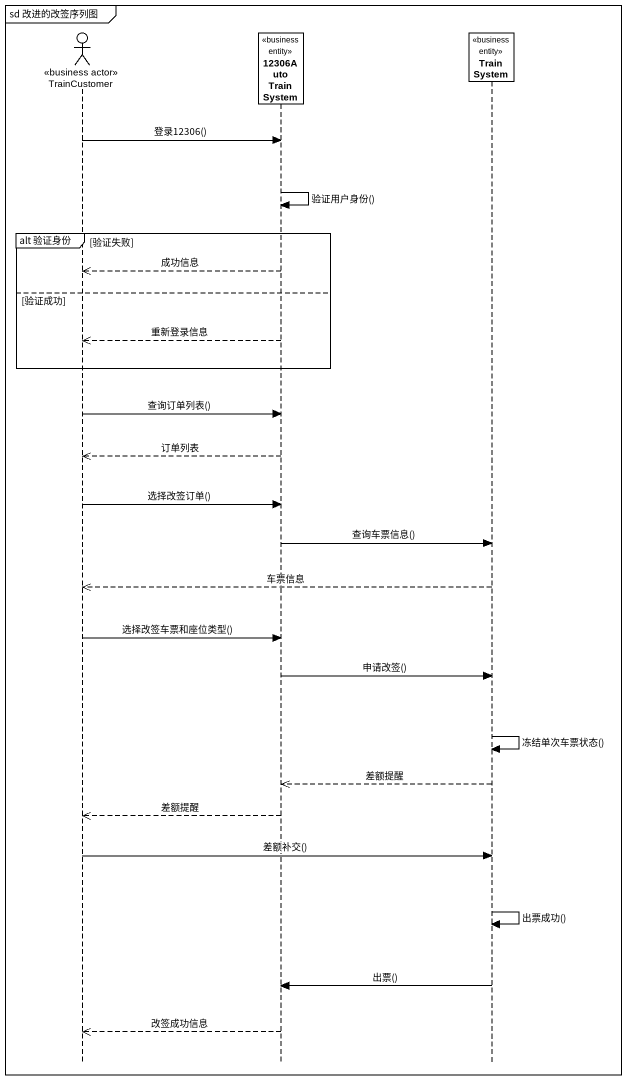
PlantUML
@startuml
mainframe sd 改进的改签序列图
hide footbox
actor TrainCustomer <<business actor>>
participant "12306AutoTrainSystem" as c12306AutoTrainSystem <<business entity>>
participant TrainSystem <<business entity>>

TrainCustomer -> c12306AutoTrainSystem : 登录12306()
c12306AutoTrainSystem -> c12306AutoTrainSystem : 验证用户身份()
group alt 验证身份 [验证失败]
  c12306AutoTrainSystem -->> TrainCustomer : 成功信息
else 验证成功
  c12306AutoTrainSystem -->> TrainCustomer : 重新登录信息
end
TrainCustomer -> c12306AutoTrainSystem : 查询订单列表()
c12306AutoTrainSystem -->> TrainCustomer : 订单列表
TrainCustomer -> c12306AutoTrainSystem : 选择改签订单()
c12306AutoTrainSystem -> TrainSystem : 查询车票信息()
TrainSystem -->> TrainCustomer : 车票信息
TrainCustomer -> c12306AutoTrainSystem : 选择改签车票和座位类型()
c12306AutoTrainSystem -> TrainSystem : 申请改签()
TrainSystem -> TrainSystem : 冻结单次车票状态()
TrainSystem -->> c12306AutoTrainSystem : 差额提醒
c12306AutoTrainSystem -->> TrainCustomer : 差额提醒
TrainCustomer -> TrainSystem : 差额补交()
TrainSystem -> TrainSystem : 出票成功()
TrainSystem -> c12306AutoTrainSystem : 出票()
c12306AutoTrainSystem -->> TrainCustomer : 改签成功信息
@enduml
